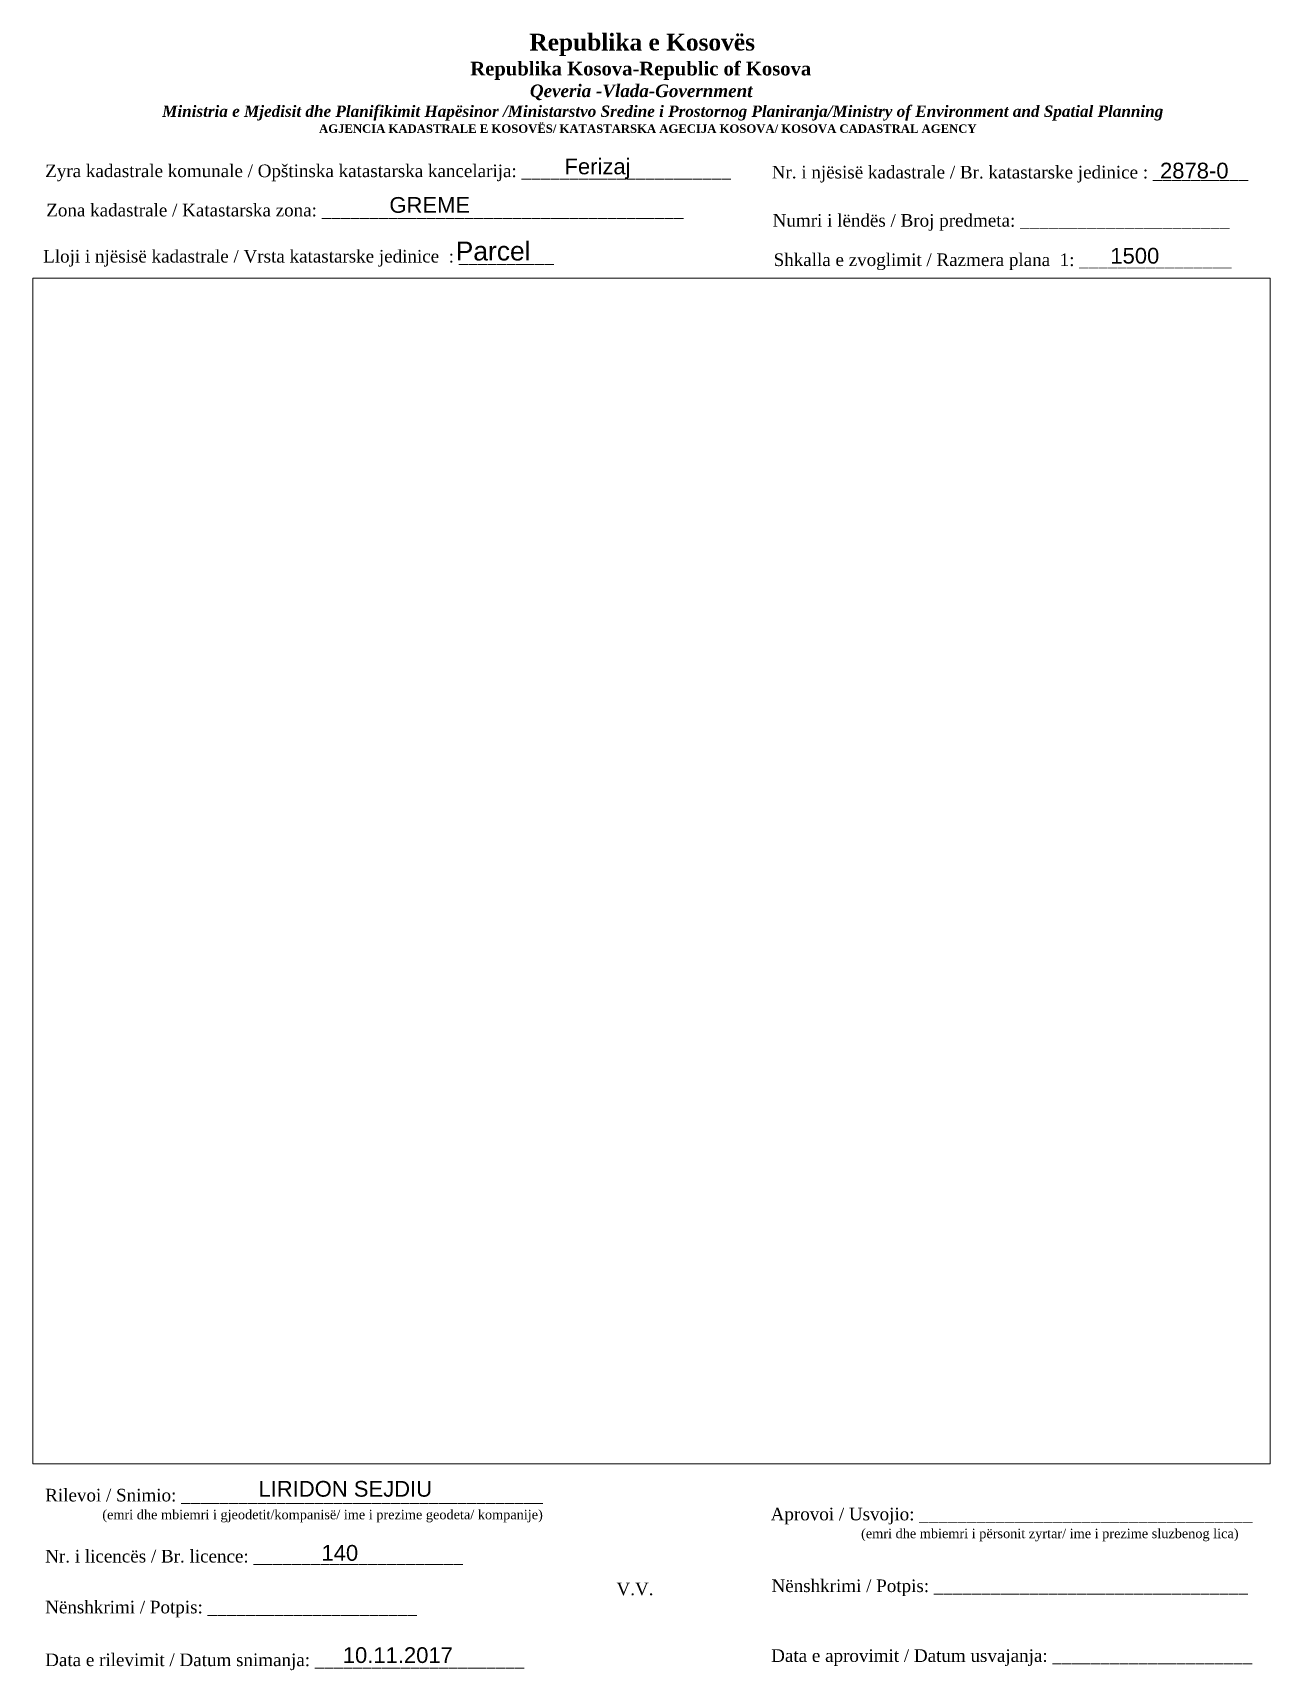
# Paper-space layout 'Manuali-2878-0' of a CAD drawing. Header units: metres. Extents: x 2 to 198, y 4 to 264.
import ezdxf

# ---------------------------------------------------------------- set-up
doc = ezdxf.new("R2010")
doc.units = ezdxf.units.M
doc.layers.add('Pikë_Zyrtare', color=7, linetype='Continuous')
doc.styles.get("Standard").update_dxf_attribs({"font": 'arial.ttf'})

psp = doc.layouts.new('Manuali-2878-0')

# ---------------------------------------------------------------- texts
at = {"attachment_point": 1}
for s, insert, char_height, width in [('\\pi77.297;{\\fBook Antiqua|b1|i0|c0|p18;\\H1.333x;Republika e Kosovës\\fTimes New Roman|b1|i0|c0|p18;\\P\\pi67.927;\\fBook Antiqua|b1|i0|c0|p18;\\H0.8125x;Republika Kosova-Republic of Kosova\\fTimes New Roman|b1|i0|c0|p18;\\P\\pi77.378;\\fBook Antiqua|b1|i1|c0|p18;\\H0.9233x;Qeveria -Vlada-Government \\P\\pi13.032,l6,t23.033;\\fTimes New Roman|b1|i1|c0|p18;\\H0.9x;Ministria e Mjedisit dhe Planifikimit Hapësinor /Ministarstvo Sredine i Prostornog Planiranja/Ministry of Environment and Spatial Planning\\P\\pi43.931,l0,tz;\\fBook Antiqua|b1|i0|c0|p18;\\H0.7406x;AGJENCIA KADASTRALE E KOSOVËS/ KATASTARSKA AGECIJA KOSOVA/ KOSOVA CADASTRAL AGENCY}', (3.46, 263.78), 2, 191.8237), ('{\\fTimes New Roman|b0|i0|c0|p18; Zyra kadastrale komunale / Opštinska katastarska kancelarija: ______________________}', (3.18, 243.03), 2, 114.6874), ('Ferizaj', (86.33, 243.98), 2.5, 19.3474), ('{\\fTimes New Roman|b0|i0|c0|p18;Nr. i njësisë kadastrale / Br. katastarske jedinice : __________}', (119.21, 242.82), 2, 98.5379), ('2878-0', (180.82, 243.32), 2.5, 19.3474), ('{\\fTimes New Roman|b0|i0|c0|p18; Zona kadastrale / Katastarska zona: ______________________________________}', (3.35, 236.8), 2, 101.8807), ('GREME', (58.55, 237.87), 2.5, 40.037), ('{\\fTimes New Roman|b0|i0|c0|p18; Numri i lëndës / Broj predmeta: ______________________}', (118.6, 235.17), 2, 83.344), ('{\\fTimes New Roman|b0|i0|c0|p18; Lloji i njësisë kadastrale / Vrsta katastarske jedinice  : __________ }', (2.86, 229.48), 2, 108.0893), ('{\\fArial|b0|i0|c0|p34;Parcel}', (69.07, 230.81), 3, 14.2476), ('{\\fTimes New Roman|b0|i0|c0|p18; Shkalla e zvoglimit / Razmera plana  1: ________________}', (118.76, 228.93), 2, 98.5379), ('1500', (172.94, 229.81), 2.5, 19.3474), ('LIRIDON SEJDIU', (37.77, 34.18), 2.5, 28.631), ('{\\fTimes New Roman|b0|i0|c0|p18; Rilevoi / Snimio: ______________________________________\\P             \\H0.75x;(emri dhe mbiemri i gjeodetit/kompanisë/ ime i prezime geodeta/ kompanije)}', (3.18, 32.93), 2, 87.3883), ('{\\fTimes New Roman|b0|i0|c0|p18; Aprovoi / Usvojio: ___________________________________\\P                    \\H0.75x;(emri dhe mbiemri i përsonit zyrtar/ ime i prezime sluzbenog lica)}', (118.29, 29.93), 2, 83.344), ('140', (47.77, 24.02), 2.5, 19.3474), ('{\\fTimes New Roman|b0|i0|c0|p18; Nr. i licencës / Br. licence: ______________________\\P                                }', (3.18, 23.24), 2, 83.344), ('{\\fTimes New Roman|b0|i0|c0|p18; Nënshkrimi / Potpis: _________________________________}', (118.42, 18.55), 2, 83.344), ('{\\fTimes New Roman|b0|i0|c0|p18;V.V.                                 }', (94.58, 18.05), 2, 9.4297), ('{\\fTimes New Roman|b0|i0|c0|p18; Nënshkrimi / Potpis: ______________________\\P                                 }', (3.18, 15.17), 2, 83.344), ('10.11.2017', (51.15, 7.8), 2.5, 19.3474), ('{\\fTimes New Roman|b0|i0|c0|p18; Data e rilevimit / Datum snimanja: ______________________\\P                                 }', (3.18, 6.8), 2, 83.344), ('{\\fTimes New Roman|b0|i0|c0|p18; Data e aprovimit / Datum usvajanja: _____________________}', (118.37, 7.47), 2, 83.344)]:
    psp.add_mtext(s, dxfattribs=dict(at, insert=insert, char_height=char_height, width=width))

# ---------------------------------------------------------------- viewports
at = {"layer": 'Pikë_Zyrtare', "view_target_point": (370776.427, 310629.57)}
psp.add_viewport(center=(100.14, 130.95), size=(196.35, 188.1097), view_center_point=(7141420.481, 4374874.153), view_height=282.44697, dxfattribs=at)

doc.saveas('drawing.dxf')
